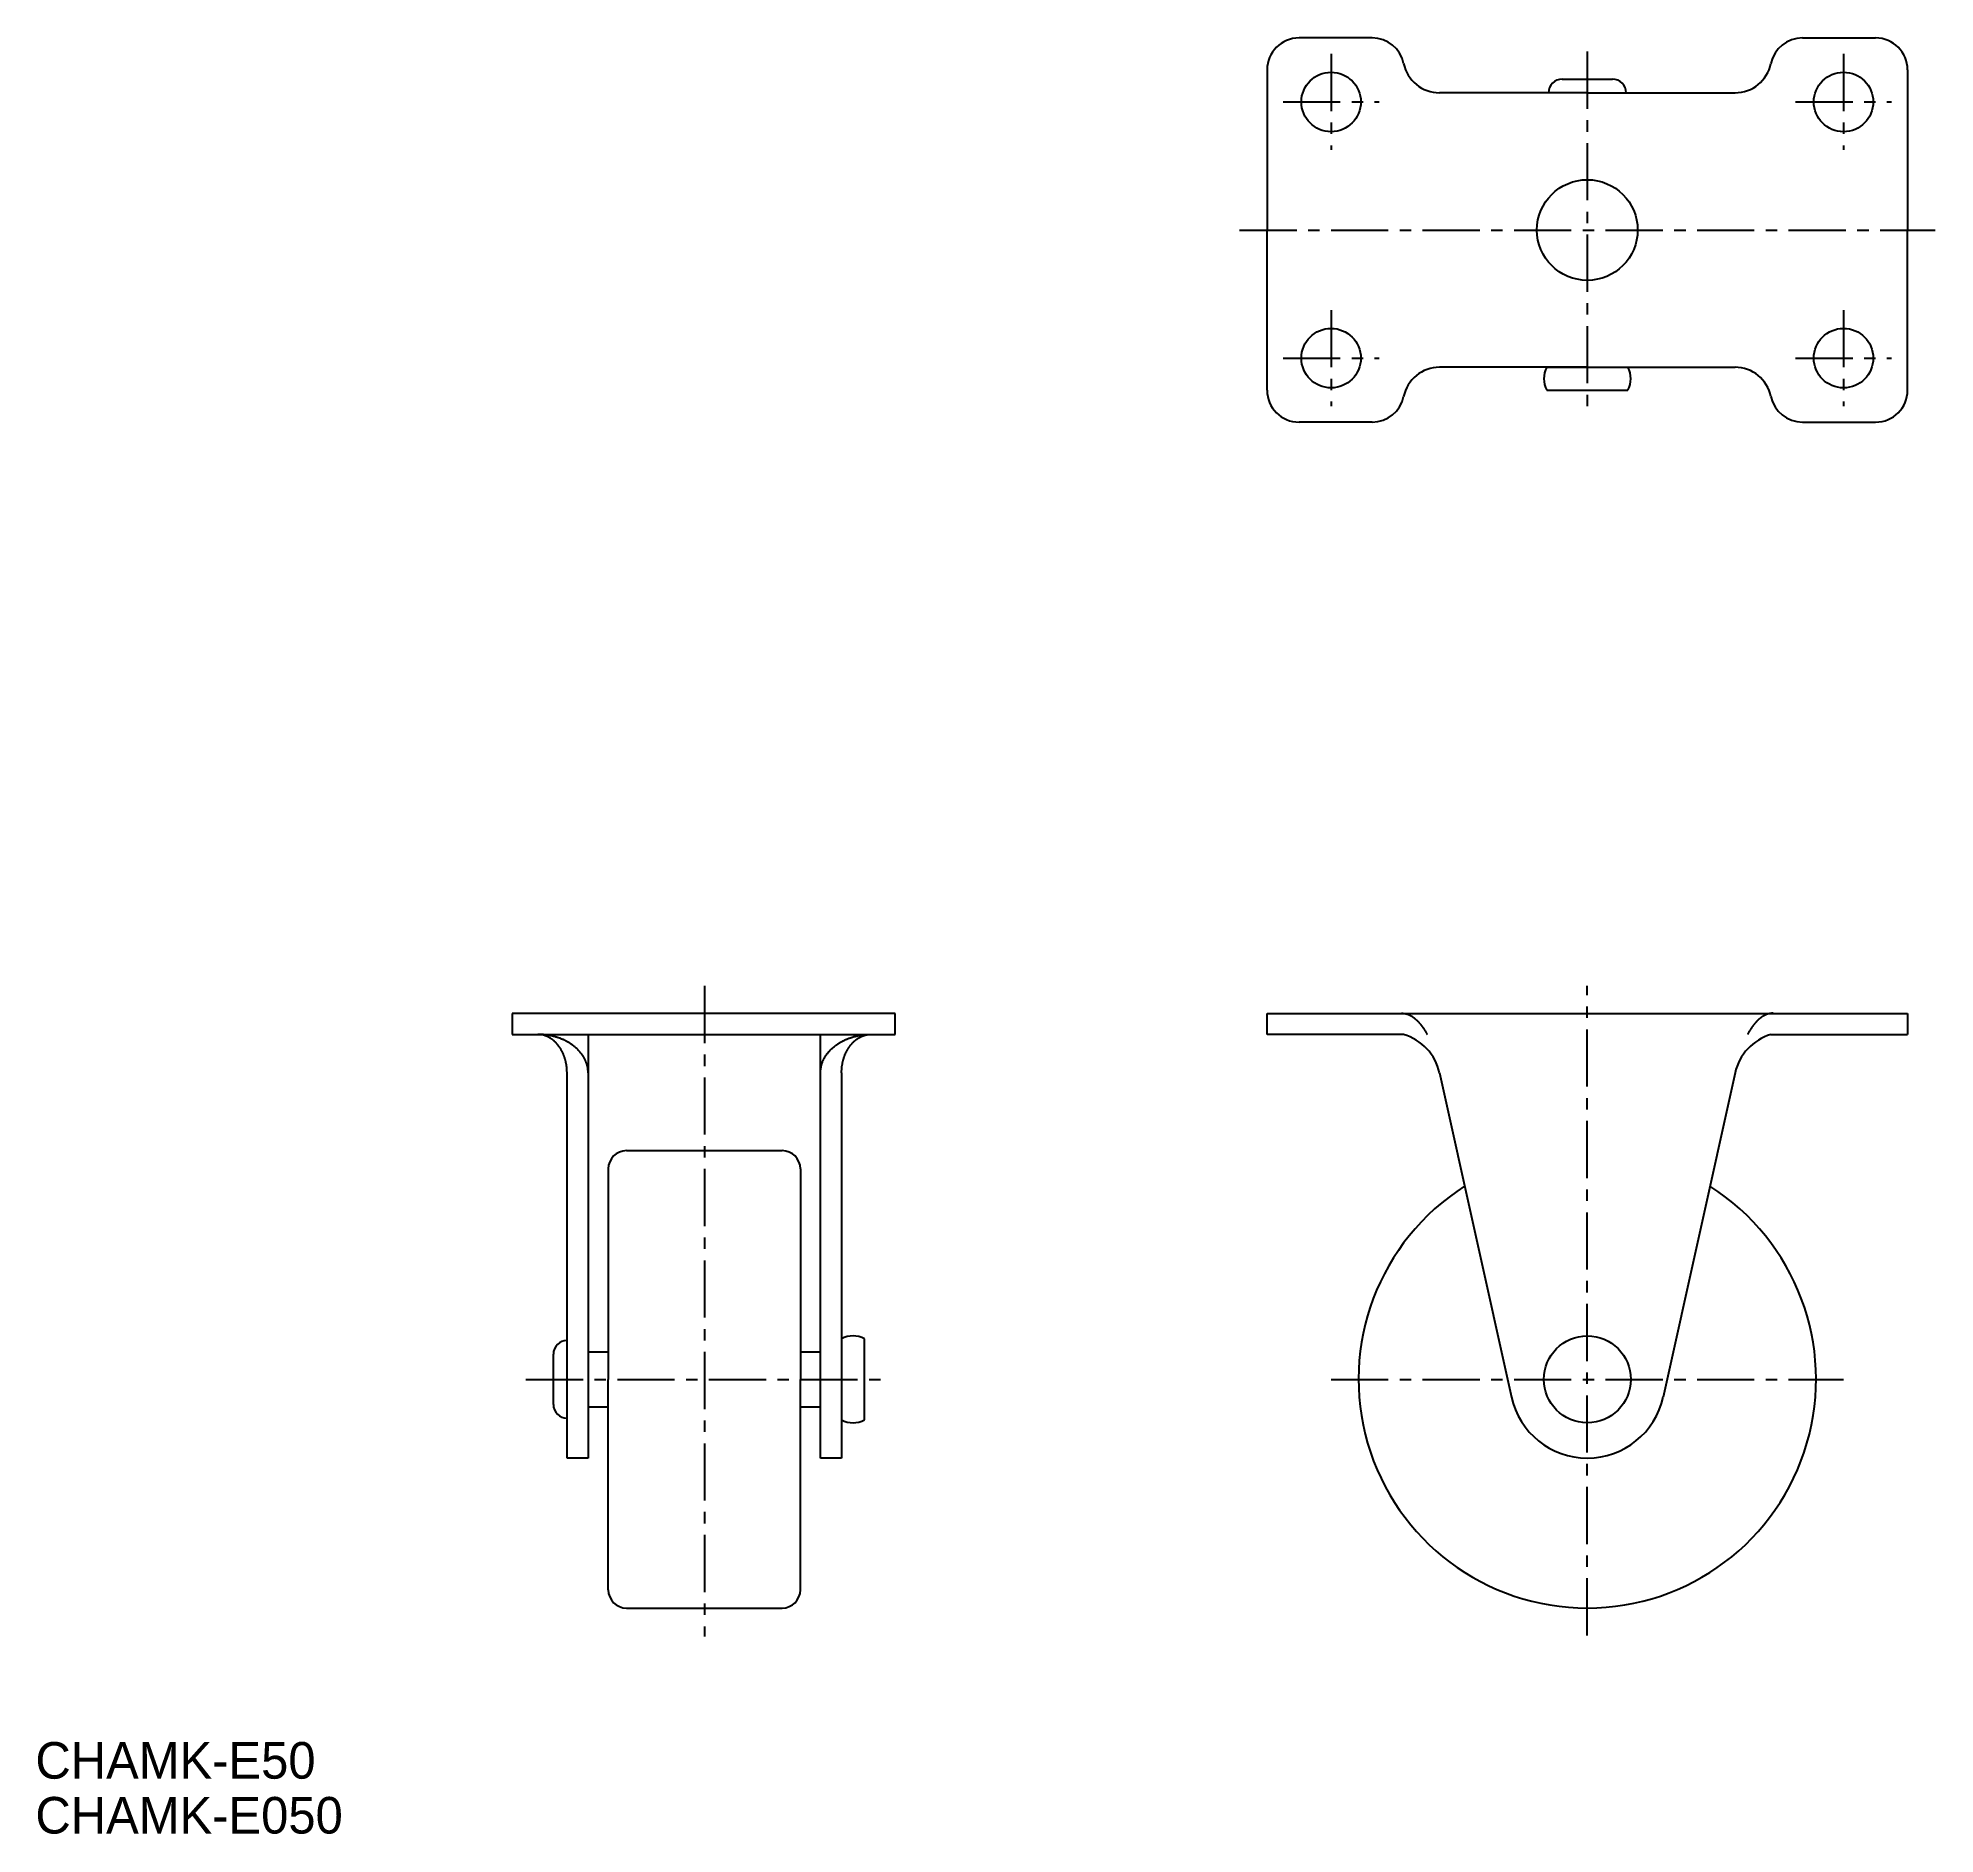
# Model space of a CAD drawing. Extents: x -320 to -113, y 19 to 216.
import ezdxf

# ---------------------------------------------------------------- set-up
doc = ezdxf.new("R2010")
doc.units = 0
doc.header["$LTSCALE"] = 5
doc.linetypes.add('CENTER', pattern=[2, 1.25, -0.25, 0.25, -0.25])
doc.layers.get('0').update_dxf_attribs({"linetype": 'CONTINUOUS'})
doc.layers.get('DEFPOINTS').update_dxf_attribs({"linetype": 'CONTINUOUS'})
doc.layers.add('CENTER', color=1, linetype='CENTER')

msp = doc.modelspace()

# ---------------------------------------------------------------- linework, layer by layer
at = {"color": 7, "linetype": 'CONTINUOUS'}
for p, q in [((-174.6, 215.51), (-182.6, 215.51)), ((-127.6, 215.51), (-119.6, 215.51)), ((-186.1, 212.01), (-186.1, 194.51)), ((-116.1, 212.01), (-116.1, 194.51)), ((-151.1, 209.51), (-167.25, 209.51)), ((-153.85, 211.01), (-148.35, 211.01)), ((-151.1, 209.51), (-134.95, 209.51)), ((-186.1, 177.01), (-186.1, 194.51)), ((-116.1, 177.01), (-116.1, 194.51)), ((-151.1, 179.51), (-167.25, 179.51)), ((-155.65, 179.51), (-146.55, 179.51)), ((-151.1, 179.51), (-134.95, 179.51)), ((-155.51, 177.01), (-146.68, 177.01)), ((-174.6, 173.51), (-182.6, 173.51)), ((-127.6, 173.51), (-119.6, 173.51)), ((-226.75, 108.88), (-268.59, 108.88)), ((-268.59, 108.88), (-268.59, 106.58)), ((-226.75, 106.58), (-226.75, 108.88)), ((-186.1, 108.88), (-116.1, 108.88)), ((-186.1, 106.58), (-186.1, 108.88)), ((-116.1, 108.88), (-116.1, 106.58)), ((-268.59, 106.58), (-226.75, 106.58)), ((-268.59, 106.58), (-264.59, 106.58)), ((-260.29, 106.58), (-260.29, 60.28)), ((-234.89, 60.28), (-234.89, 106.58)), ((-230.59, 106.58), (-226.75, 106.58)), ((-171.17, 106.58), (-186.1, 106.58)), ((-131.03, 106.58), (-116.1, 106.58)), ((-262.59, 60.28), (-262.59, 102.38)), ((-232.59, 102.38), (-232.59, 60.28)), ((-167.25, 102.38), (-159.4, 66.94)), ((-134.95, 102.38), (-142.8, 66.94)), ((-256.09, 93.88), (-239.09, 93.88)), ((-258.09, 91.88), (-258.09, 68.88)), ((-237.09, 91.88), (-237.09, 68.88)), ((-230.09, 64.47), (-230.09, 73.3)), ((-264.09, 66.13), (-264.09, 71.63)), ((-260.29, 71.88), (-258.09, 71.88)), ((-237.09, 71.88), (-234.89, 71.88)), ((-230.09, 65.63), (-230.09, 72.13)), ((-258.09, 45.88), (-258.09, 68.88)), ((-237.09, 45.88), (-237.09, 68.88)), ((-260.29, 65.88), (-258.09, 65.88)), ((-237.09, 65.88), (-234.89, 65.88)), ((-260.29, 60.28), (-262.59, 60.28)), ((-232.59, 60.28), (-234.89, 60.28)), ((-256.09, 43.88), (-239.09, 43.88))]:
    msp.add_line(p, q, dxfattribs=at)
for points in [[(-171.43, 108.88, 0), (-171.4, 108.88, 0), (-171.38, 108.88, 0), (-171.36, 108.89, 0), (-171.34, 108.89, 0), (-171.32, 108.89, 0), (-171.29, 108.89, 0), (-171.27, 108.89, 0), (-171.25, 108.89, 0), (-171.23, 108.89, 0), (-171.2, 108.88, 0), (-171.18, 108.88, 0), (-171.16, 108.88, 0), (-171.14, 108.88, 0), (-171.11, 108.88, 0), (-171.09, 108.87, 0), (-171.07, 108.87, 0), (-171.05, 108.87, 0), (-171.02, 108.86, 0), (-171, 108.86, 0), (-170.98, 108.85, 0), (-170.96, 108.85, 0), (-170.93, 108.84, 0), (-170.91, 108.84, 0), (-170.89, 108.83, 0), (-170.87, 108.83, 0), (-170.84, 108.82, 0), (-170.82, 108.81, 0), (-170.8, 108.81, 0), (-170.77, 108.8, 0), (-170.75, 108.79, 0), (-170.73, 108.78, 0), (-170.71, 108.78, 0), (-170.68, 108.77, 0), (-170.66, 108.76, 0), (-170.64, 108.75, 0), (-170.61, 108.74, 0), (-170.59, 108.73, 0), (-170.57, 108.72, 0), (-170.54, 108.71, 0), (-170.52, 108.7, 0), (-170.5, 108.69, 0), (-170.47, 108.67, 0), (-170.45, 108.66, 0), (-170.43, 108.65, 0), (-170.41, 108.64, 0), (-170.38, 108.62, 0), (-170.36, 108.61, 0), (-170.34, 108.6, 0), (-170.31, 108.58, 0), (-170.29, 108.57, 0), (-170.27, 108.56, 0), (-170.25, 108.54, 0), (-170.22, 108.53, 0), (-170.2, 108.51, 0), (-170.18, 108.49, 0), (-170.15, 108.48, 0), (-170.13, 108.46, 0), (-170.11, 108.44, 0), (-170.09, 108.43, 0), (-170.06, 108.41, 0), (-170.04, 108.39, 0), (-170.02, 108.38, 0), (-169.99, 108.36, 0), (-169.97, 108.34, 0), (-169.95, 108.32, 0), (-169.93, 108.3, 0), (-169.9, 108.28, 0), (-169.88, 108.26, 0), (-169.86, 108.24, 0), (-169.83, 108.22, 0), (-169.81, 108.2, 0), (-169.79, 108.18, 0), (-169.77, 108.16, 0), (-169.74, 108.14, 0), (-169.72, 108.12, 0), (-169.7, 108.09, 0), (-169.68, 108.07, 0), (-169.65, 108.05, 0), (-169.63, 108.03, 0), (-169.61, 108, 0), (-169.59, 107.98, 0), (-169.56, 107.96, 0), (-169.54, 107.93, 0), (-169.52, 107.91, 0), (-169.5, 107.89, 0), (-169.48, 107.86, 0), (-169.45, 107.83, 0), (-169.43, 107.81, 0), (-169.41, 107.78, 0), (-169.39, 107.76, 0), (-169.37, 107.73, 0), (-169.34, 107.7, 0), (-169.32, 107.68, 0), (-169.3, 107.65, 0), (-169.28, 107.62, 0), (-169.26, 107.6, 0), (-169.24, 107.57, 0), (-169.22, 107.54, 0), (-169.19, 107.51, 0), (-169.17, 107.48, 0), (-169.15, 107.45, 0), (-169.13, 107.43, 0), (-169.11, 107.4, 0), (-169.09, 107.37, 0), (-169.07, 107.34, 0), (-169.04, 107.31, 0), (-169.03, 107.28, 0), (-169, 107.25, 0), (-168.98, 107.21, 0), (-168.96, 107.18, 0), (-168.94, 107.15, 0), (-168.92, 107.12, 0), (-168.9, 107.09, 0), (-168.88, 107.06, 0), (-168.86, 107.02, 0), (-168.84, 106.99, 0), (-168.82, 106.96, 0), (-168.8, 106.92, 0), (-168.78, 106.89, 0), (-168.76, 106.86, 0), (-168.74, 106.82, 0), (-168.72, 106.79, 0), (-168.7, 106.76, 0), (-168.68, 106.72, 0), (-168.66, 106.69, 0), (-168.64, 106.65, 0), (-168.62, 106.62, 0), (-168.6, 106.58, 0)], [(-130.77, 108.88, 0), (-130.79, 108.88, 0), (-130.81, 108.88, 0), (-130.84, 108.89, 0), (-130.86, 108.89, 0), (-130.88, 108.89, 0), (-130.9, 108.89, 0), (-130.92, 108.89, 0), (-130.95, 108.89, 0), (-130.97, 108.89, 0), (-130.99, 108.88, 0), (-131.01, 108.88, 0), (-131.04, 108.88, 0), (-131.06, 108.88, 0), (-131.08, 108.88, 0), (-131.1, 108.87, 0), (-131.13, 108.87, 0), (-131.15, 108.87, 0), (-131.17, 108.86, 0), (-131.19, 108.86, 0), (-131.22, 108.85, 0), (-131.24, 108.85, 0), (-131.26, 108.84, 0), (-131.28, 108.84, 0), (-131.31, 108.83, 0), (-131.33, 108.83, 0), (-131.35, 108.82, 0), (-131.38, 108.81, 0), (-131.4, 108.81, 0), (-131.42, 108.8, 0), (-131.44, 108.79, 0), (-131.47, 108.78, 0), (-131.49, 108.78, 0), (-131.51, 108.77, 0), (-131.54, 108.76, 0), (-131.56, 108.75, 0), (-131.58, 108.74, 0), (-131.6, 108.73, 0), (-131.63, 108.72, 0), (-131.65, 108.71, 0), (-131.67, 108.7, 0), (-131.7, 108.69, 0), (-131.72, 108.67, 0), (-131.74, 108.66, 0), (-131.77, 108.65, 0), (-131.79, 108.64, 0), (-131.81, 108.62, 0), (-131.84, 108.61, 0), (-131.86, 108.6, 0), (-131.88, 108.58, 0), (-131.9, 108.57, 0), (-131.93, 108.56, 0), (-131.95, 108.54, 0), (-131.97, 108.53, 0), (-132, 108.51, 0), (-132.02, 108.49, 0), (-132.04, 108.48, 0), (-132.06, 108.46, 0), (-132.09, 108.44, 0), (-132.11, 108.43, 0), (-132.13, 108.41, 0), (-132.16, 108.39, 0), (-132.18, 108.38, 0), (-132.2, 108.36, 0), (-132.22, 108.34, 0), (-132.25, 108.32, 0), (-132.27, 108.3, 0), (-132.29, 108.28, 0), (-132.31, 108.26, 0), (-132.34, 108.24, 0), (-132.36, 108.22, 0), (-132.38, 108.2, 0), (-132.41, 108.18, 0), (-132.43, 108.16, 0), (-132.45, 108.14, 0), (-132.47, 108.12, 0), (-132.5, 108.09, 0), (-132.52, 108.07, 0), (-132.54, 108.05, 0), (-132.56, 108.03, 0), (-132.59, 108, 0), (-132.61, 107.98, 0), (-132.63, 107.96, 0), (-132.65, 107.93, 0), (-132.67, 107.91, 0), (-132.7, 107.89, 0), (-132.72, 107.86, 0), (-132.74, 107.83, 0), (-132.76, 107.81, 0), (-132.78, 107.78, 0), (-132.81, 107.76, 0), (-132.83, 107.73, 0), (-132.85, 107.7, 0), (-132.87, 107.68, 0), (-132.89, 107.65, 0), (-132.91, 107.62, 0), (-132.94, 107.6, 0), (-132.96, 107.57, 0), (-132.98, 107.54, 0), (-133, 107.51, 0), (-133.02, 107.48, 0), (-133.04, 107.45, 0), (-133.06, 107.43, 0), (-133.09, 107.4, 0), (-133.11, 107.37, 0), (-133.13, 107.34, 0), (-133.15, 107.31, 0), (-133.17, 107.28, 0), (-133.19, 107.25, 0), (-133.21, 107.21, 0), (-133.23, 107.18, 0), (-133.25, 107.15, 0), (-133.27, 107.12, 0), (-133.29, 107.09, 0), (-133.31, 107.06, 0), (-133.34, 107.02, 0), (-133.36, 106.99, 0), (-133.38, 106.96, 0), (-133.4, 106.92, 0), (-133.42, 106.89, 0), (-133.44, 106.86, 0), (-133.46, 106.82, 0), (-133.48, 106.79, 0), (-133.5, 106.76, 0), (-133.52, 106.72, 0), (-133.53, 106.69, 0), (-133.56, 106.65, 0), (-133.57, 106.62, 0), (-133.59, 106.58, 0)], [(-262.59, 102.38, 0), (-262.59, 102.43, 0), (-262.59, 102.48, 0), (-262.6, 102.54, 0), (-262.6, 102.59, 0), (-262.6, 102.64, 0), (-262.6, 102.69, 0), (-262.61, 102.74, 0), (-262.61, 102.79, 0), (-262.61, 102.84, 0), (-262.62, 102.89, 0), (-262.62, 102.95, 0), (-262.63, 103, 0), (-262.63, 103.05, 0), (-262.64, 103.1, 0), (-262.65, 103.15, 0), (-262.65, 103.2, 0), (-262.66, 103.25, 0), (-262.67, 103.3, 0), (-262.68, 103.35, 0), (-262.69, 103.4, 0), (-262.7, 103.45, 0), (-262.71, 103.5, 0), (-262.72, 103.55, 0), (-262.73, 103.6, 0), (-262.74, 103.65, 0), (-262.75, 103.7, 0), (-262.77, 103.75, 0), (-262.78, 103.8, 0), (-262.79, 103.84, 0), (-262.81, 103.89, 0), (-262.82, 103.94, 0), (-262.84, 103.99, 0), (-262.85, 104.04, 0), (-262.87, 104.08, 0), (-262.88, 104.13, 0), (-262.9, 104.18, 0), (-262.92, 104.22, 0), (-262.93, 104.27, 0), (-262.95, 104.31, 0), (-262.97, 104.36, 0), (-262.99, 104.41, 0), (-263.01, 104.45, 0), (-263.03, 104.5, 0), (-263.05, 104.54, 0), (-263.07, 104.58, 0), (-263.09, 104.63, 0), (-263.11, 104.67, 0), (-263.13, 104.72, 0), (-263.15, 104.76, 0), (-263.18, 104.8, 0), (-263.2, 104.84, 0), (-263.22, 104.88, 0), (-263.25, 104.92, 0), (-263.27, 104.97, 0), (-263.29, 105.01, 0), (-263.32, 105.05, 0), (-263.34, 105.08, 0), (-263.37, 105.12, 0), (-263.39, 105.16, 0), (-263.42, 105.2, 0), (-263.45, 105.24, 0), (-263.48, 105.28, 0), (-263.5, 105.31, 0), (-263.53, 105.35, 0), (-263.56, 105.39, 0), (-263.59, 105.42, 0), (-263.62, 105.46, 0), (-263.64, 105.49, 0), (-263.67, 105.53, 0), (-263.7, 105.56, 0), (-263.73, 105.59, 0), (-263.76, 105.63, 0), (-263.79, 105.66, 0), (-263.82, 105.69, 0), (-263.86, 105.72, 0), (-263.89, 105.75, 0), (-263.92, 105.78, 0), (-263.95, 105.81, 0), (-263.98, 105.84, 0), (-264.01, 105.87, 0), (-264.05, 105.9, 0), (-264.08, 105.93, 0), (-264.11, 105.96, 0), (-264.15, 105.98, 0), (-264.18, 106.01, 0), (-264.21, 106.03, 0), (-264.25, 106.06, 0), (-264.28, 106.08, 0), (-264.32, 106.11, 0), (-264.35, 106.13, 0), (-264.39, 106.16, 0), (-264.43, 106.18, 0), (-264.46, 106.2, 0), (-264.5, 106.22, 0), (-264.53, 106.24, 0), (-264.57, 106.26, 0), (-264.61, 106.28, 0), (-264.64, 106.3, 0), (-264.68, 106.32, 0), (-264.71, 106.34, 0), (-264.75, 106.35, 0), (-264.79, 106.37, 0), (-264.83, 106.39, 0), (-264.86, 106.4, 0), (-264.9, 106.42, 0), (-264.94, 106.43, 0), (-264.98, 106.44, 0), (-265.01, 106.45, 0), (-265.05, 106.47, 0), (-265.09, 106.48, 0), (-265.13, 106.49, 0), (-265.17, 106.5, 0), (-265.21, 106.51, 0), (-265.25, 106.52, 0), (-265.28, 106.53, 0), (-265.32, 106.54, 0), (-265.36, 106.54, 0), (-265.4, 106.55, 0), (-265.44, 106.56, 0), (-265.48, 106.56, 0), (-265.52, 106.57, 0), (-265.56, 106.57, 0), (-265.6, 106.57, 0), (-265.64, 106.58, 0), (-265.68, 106.58, 0), (-265.71, 106.58, 0), (-265.75, 106.58, 0), (-265.79, 106.58, 0)], [(-260.29, 102.38, 0), (-260.29, 102.43, 0), (-260.29, 102.48, 0), (-260.3, 102.54, 0), (-260.3, 102.59, 0), (-260.3, 102.64, 0), (-260.31, 102.69, 0), (-260.31, 102.74, 0), (-260.32, 102.79, 0), (-260.33, 102.84, 0), (-260.33, 102.89, 0), (-260.34, 102.95, 0), (-260.35, 103, 0), (-260.36, 103.05, 0), (-260.37, 103.1, 0), (-260.39, 103.15, 0), (-260.4, 103.2, 0), (-260.41, 103.25, 0), (-260.43, 103.3, 0), (-260.44, 103.35, 0), (-260.46, 103.4, 0), (-260.47, 103.45, 0), (-260.49, 103.5, 0), (-260.51, 103.55, 0), (-260.53, 103.6, 0), (-260.55, 103.65, 0), (-260.57, 103.7, 0), (-260.59, 103.75, 0), (-260.61, 103.8, 0), (-260.64, 103.84, 0), (-260.66, 103.89, 0), (-260.69, 103.94, 0), (-260.71, 103.99, 0), (-260.74, 104.04, 0), (-260.76, 104.08, 0), (-260.79, 104.13, 0), (-260.82, 104.18, 0), (-260.85, 104.22, 0), (-260.88, 104.27, 0), (-260.91, 104.31, 0), (-260.94, 104.36, 0), (-260.97, 104.41, 0), (-261.01, 104.45, 0), (-261.04, 104.5, 0), (-261.07, 104.54, 0), (-261.11, 104.58, 0), (-261.15, 104.63, 0), (-261.18, 104.67, 0), (-261.22, 104.72, 0), (-261.26, 104.76, 0), (-261.3, 104.8, 0), (-261.33, 104.84, 0), (-261.38, 104.88, 0), (-261.42, 104.92, 0), (-261.46, 104.97, 0), (-261.5, 105.01, 0), (-261.54, 105.05, 0), (-261.58, 105.08, 0), (-261.63, 105.12, 0), (-261.67, 105.16, 0), (-261.72, 105.2, 0), (-261.76, 105.24, 0), (-261.81, 105.28, 0), (-261.86, 105.31, 0), (-261.9, 105.35, 0), (-261.95, 105.39, 0), (-262, 105.42, 0), (-262.05, 105.46, 0), (-262.1, 105.49, 0), (-262.15, 105.53, 0), (-262.2, 105.56, 0), (-262.25, 105.59, 0), (-262.3, 105.63, 0), (-262.36, 105.66, 0), (-262.41, 105.69, 0), (-262.46, 105.72, 0), (-262.52, 105.75, 0), (-262.57, 105.78, 0), (-262.63, 105.81, 0), (-262.68, 105.84, 0), (-262.74, 105.87, 0), (-262.79, 105.9, 0), (-262.85, 105.93, 0), (-262.91, 105.96, 0), (-262.96, 105.98, 0), (-263.02, 106.01, 0), (-263.08, 106.03, 0), (-263.14, 106.06, 0), (-263.2, 106.08, 0), (-263.26, 106.11, 0), (-263.32, 106.13, 0), (-263.38, 106.16, 0), (-263.44, 106.18, 0), (-263.5, 106.2, 0), (-263.56, 106.22, 0), (-263.63, 106.24, 0), (-263.69, 106.26, 0), (-263.75, 106.28, 0), (-263.81, 106.3, 0), (-263.88, 106.32, 0), (-263.94, 106.34, 0), (-264, 106.35, 0), (-264.07, 106.37, 0), (-264.13, 106.39, 0), (-264.2, 106.4, 0), (-264.26, 106.42, 0), (-264.33, 106.43, 0), (-264.39, 106.44, 0), (-264.46, 106.45, 0), (-264.52, 106.47, 0), (-264.59, 106.48, 0), (-264.65, 106.49, 0), (-264.72, 106.5, 0), (-264.79, 106.51, 0), (-264.85, 106.52, 0), (-264.92, 106.53, 0), (-264.99, 106.54, 0), (-265.05, 106.54, 0), (-265.12, 106.55, 0), (-265.19, 106.56, 0), (-265.25, 106.56, 0), (-265.32, 106.57, 0), (-265.39, 106.57, 0), (-265.45, 106.57, 0), (-265.52, 106.58, 0), (-265.59, 106.58, 0), (-265.66, 106.58, 0), (-265.73, 106.58, 0), (-265.79, 106.58, 0)], [(-234.89, 102.38, 0), (-234.89, 102.43, 0), (-234.89, 102.48, 0), (-234.89, 102.54, 0), (-234.89, 102.59, 0), (-234.88, 102.64, 0), (-234.88, 102.69, 0), (-234.87, 102.74, 0), (-234.87, 102.79, 0), (-234.86, 102.84, 0), (-234.85, 102.89, 0), (-234.84, 102.95, 0), (-234.83, 103, 0), (-234.82, 103.05, 0), (-234.81, 103.1, 0), (-234.8, 103.15, 0), (-234.79, 103.2, 0), (-234.77, 103.25, 0), (-234.76, 103.3, 0), (-234.74, 103.35, 0), (-234.73, 103.4, 0), (-234.71, 103.45, 0), (-234.69, 103.5, 0), (-234.68, 103.55, 0), (-234.66, 103.6, 0), (-234.64, 103.65, 0), (-234.62, 103.7, 0), (-234.59, 103.75, 0), (-234.57, 103.8, 0), (-234.55, 103.84, 0), (-234.52, 103.89, 0), (-234.5, 103.94, 0), (-234.47, 103.99, 0), (-234.45, 104.04, 0), (-234.42, 104.08, 0), (-234.39, 104.13, 0), (-234.37, 104.18, 0), (-234.34, 104.22, 0), (-234.31, 104.27, 0), (-234.28, 104.31, 0), (-234.24, 104.36, 0), (-234.21, 104.41, 0), (-234.18, 104.45, 0), (-234.15, 104.5, 0), (-234.11, 104.54, 0), (-234.07, 104.58, 0), (-234.04, 104.63, 0), (-234, 104.67, 0), (-233.97, 104.72, 0), (-233.93, 104.76, 0), (-233.89, 104.8, 0), (-233.85, 104.84, 0), (-233.81, 104.88, 0), (-233.77, 104.92, 0), (-233.73, 104.97, 0), (-233.69, 105.01, 0), (-233.64, 105.05, 0), (-233.6, 105.08, 0), (-233.56, 105.12, 0), (-233.51, 105.16, 0), (-233.47, 105.2, 0), (-233.42, 105.24, 0), (-233.38, 105.28, 0), (-233.33, 105.31, 0), (-233.28, 105.35, 0), (-233.23, 105.39, 0), (-233.19, 105.42, 0), (-233.14, 105.46, 0), (-233.09, 105.49, 0), (-233.04, 105.53, 0), (-232.99, 105.56, 0), (-232.93, 105.59, 0), (-232.88, 105.63, 0), (-232.83, 105.66, 0), (-232.78, 105.69, 0), (-232.72, 105.72, 0), (-232.67, 105.75, 0), (-232.62, 105.78, 0), (-232.56, 105.81, 0), (-232.5, 105.84, 0), (-232.45, 105.87, 0), (-232.39, 105.9, 0), (-232.34, 105.93, 0), (-232.28, 105.96, 0), (-232.22, 105.98, 0), (-232.16, 106.01, 0), (-232.1, 106.03, 0), (-232.04, 106.06, 0), (-231.99, 106.08, 0), (-231.93, 106.11, 0), (-231.87, 106.13, 0), (-231.81, 106.16, 0), (-231.74, 106.18, 0), (-231.68, 106.2, 0), (-231.62, 106.22, 0), (-231.56, 106.24, 0), (-231.5, 106.26, 0), (-231.44, 106.28, 0), (-231.37, 106.3, 0), (-231.31, 106.32, 0), (-231.25, 106.34, 0), (-231.18, 106.35, 0), (-231.12, 106.37, 0), (-231.05, 106.39, 0), (-230.99, 106.4, 0), (-230.93, 106.42, 0), (-230.86, 106.43, 0), (-230.79, 106.44, 0), (-230.73, 106.45, 0), (-230.66, 106.47, 0), (-230.6, 106.48, 0), (-230.53, 106.49, 0), (-230.47, 106.5, 0), (-230.4, 106.51, 0), (-230.33, 106.52, 0), (-230.27, 106.53, 0), (-230.2, 106.54, 0), (-230.13, 106.54, 0), (-230.07, 106.55, 0), (-230, 106.56, 0), (-229.93, 106.56, 0), (-229.87, 106.57, 0), (-229.8, 106.57, 0), (-229.73, 106.57, 0), (-229.66, 106.58, 0), (-229.59, 106.58, 0), (-229.53, 106.58, 0), (-229.46, 106.58, 0), (-229.39, 106.58, 0)], [(-232.59, 102.38, 0), (-232.59, 102.43, 0), (-232.59, 102.48, 0), (-232.59, 102.54, 0), (-232.59, 102.59, 0), (-232.59, 102.64, 0), (-232.58, 102.69, 0), (-232.58, 102.74, 0), (-232.58, 102.79, 0), (-232.57, 102.84, 0), (-232.57, 102.89, 0), (-232.56, 102.95, 0), (-232.56, 103, 0), (-232.55, 103.05, 0), (-232.55, 103.1, 0), (-232.54, 103.15, 0), (-232.53, 103.2, 0), (-232.52, 103.25, 0), (-232.51, 103.3, 0), (-232.51, 103.35, 0), (-232.5, 103.4, 0), (-232.49, 103.45, 0), (-232.48, 103.5, 0), (-232.47, 103.55, 0), (-232.46, 103.6, 0), (-232.44, 103.65, 0), (-232.43, 103.7, 0), (-232.42, 103.75, 0), (-232.41, 103.8, 0), (-232.39, 103.84, 0), (-232.38, 103.89, 0), (-232.36, 103.94, 0), (-232.35, 103.99, 0), (-232.33, 104.04, 0), (-232.32, 104.08, 0), (-232.3, 104.13, 0), (-232.28, 104.18, 0), (-232.27, 104.22, 0), (-232.25, 104.27, 0), (-232.23, 104.31, 0), (-232.22, 104.36, 0), (-232.2, 104.41, 0), (-232.18, 104.45, 0), (-232.16, 104.5, 0), (-232.14, 104.54, 0), (-232.12, 104.58, 0), (-232.1, 104.63, 0), (-232.07, 104.67, 0), (-232.05, 104.72, 0), (-232.03, 104.76, 0), (-232.01, 104.8, 0), (-231.99, 104.84, 0), (-231.96, 104.88, 0), (-231.94, 104.92, 0), (-231.91, 104.97, 0), (-231.89, 105.01, 0), (-231.87, 105.05, 0), (-231.84, 105.08, 0), (-231.82, 105.12, 0), (-231.79, 105.16, 0), (-231.76, 105.2, 0), (-231.74, 105.24, 0), (-231.71, 105.28, 0), (-231.68, 105.31, 0), (-231.66, 105.35, 0), (-231.63, 105.39, 0), (-231.6, 105.42, 0), (-231.57, 105.46, 0), (-231.54, 105.49, 0), (-231.51, 105.53, 0), (-231.48, 105.56, 0), (-231.45, 105.59, 0), (-231.42, 105.63, 0), (-231.39, 105.66, 0), (-231.36, 105.69, 0), (-231.33, 105.72, 0), (-231.3, 105.75, 0), (-231.27, 105.78, 0), (-231.24, 105.81, 0), (-231.2, 105.84, 0), (-231.17, 105.87, 0), (-231.14, 105.9, 0), (-231.1, 105.93, 0), (-231.07, 105.96, 0), (-231.04, 105.98, 0), (-231, 106.01, 0), (-230.97, 106.03, 0), (-230.94, 106.06, 0), (-230.9, 106.08, 0), (-230.87, 106.11, 0), (-230.83, 106.13, 0), (-230.8, 106.16, 0), (-230.76, 106.18, 0), (-230.72, 106.2, 0), (-230.69, 106.22, 0), (-230.65, 106.24, 0), (-230.62, 106.26, 0), (-230.58, 106.28, 0), (-230.54, 106.3, 0), (-230.51, 106.32, 0), (-230.47, 106.34, 0), (-230.43, 106.35, 0), (-230.4, 106.37, 0), (-230.36, 106.39, 0), (-230.32, 106.4, 0), (-230.28, 106.42, 0), (-230.25, 106.43, 0), (-230.21, 106.44, 0), (-230.17, 106.45, 0), (-230.13, 106.47, 0), (-230.09, 106.48, 0), (-230.06, 106.49, 0), (-230.02, 106.5, 0), (-229.98, 106.51, 0), (-229.94, 106.52, 0), (-229.9, 106.53, 0), (-229.86, 106.54, 0), (-229.82, 106.54, 0), (-229.78, 106.55, 0), (-229.75, 106.56, 0), (-229.71, 106.56, 0), (-229.67, 106.57, 0), (-229.63, 106.57, 0), (-229.59, 106.57, 0), (-229.55, 106.58, 0), (-229.51, 106.58, 0), (-229.47, 106.58, 0), (-229.43, 106.58, 0), (-229.39, 106.58, 0)]]:
    msp.add_polyline3d(points, dxfattribs=at)
for centre, radius in [((-179.1, 208.51), 3.25), ((-123.1, 208.51), 3.25), ((-151.1, 194.51), 5.5), ((-179.1, 180.51), 3.25), ((-123.1, 180.51), 3.25), ((-151.1, 68.88), 4.75)]:
    msp.add_circle(centre, radius, dxfattribs=at)
for centre, radius, start, end in [((-182.6, 212.01), 3.5, 90, 180), ((-174.6, 212.01), 3.5, 11.537, 90), ((-127.6, 212.01), 3.5, 90, 168.463), ((-119.6, 212.01), 3.5, 0, 90), ((-167.25, 213.51), 4, 191.537, 270), ((-134.95, 213.51), 4, 270, 348.463), ((-153.85, 209.51), 1.5, 90, 180), ((-148.35, 209.51), 1.5, 0, 90), ((-167.25, 175.51), 4, 90, 168.463), ((-153.35, 178.26), 2.5, 150, 210), ((-148.85, 178.26), 2.5, 330, 30), ((-134.95, 175.51), 4, 11.537, 90), ((-182.6, 177.01), 3.5, 180, 270), ((-174.6, 177.01), 3.5, 270, 348.463), ((-127.6, 177.01), 3.5, 191.537, 270), ((-119.6, 177.01), 3.5, 270, 0), ((-172.77, 101.16), 5.65, 12.49, 73.57), ((-129.43, 101.16), 5.65, 106.43, 167.51), ((-256.09, 91.88), 2, 90, 180), ((-239.09, 91.88), 2, 0, 90), ((-151.1, 68.88), 25, 122.4214, 57.5786), ((-262.59, 71.63), 1.5, 90, 180), ((-231.34, 71.13), 2.5, 60, 120), ((-151.1, 68.78), 8.5, 192.4918, 347.5082), ((-262.59, 66.13), 1.5, 180, 270), ((-231.34, 66.63), 2.5, 240, 300), ((-256.09, 45.88), 2, 180, 270), ((-239.09, 45.88), 2, 270, 360)]:
    msp.add_arc(centre, radius, start, end, dxfattribs=at)
at = {"layer": 'CENTER', "color": 1, "linetype": 'CENTER'}
for p, q in [((-179.1, 213.76), (-179.1, 203.26)), ((-151.1, 214.01), (-151.1, 174.01)), ((-123.1, 213.76), (-123.1, 203.26)), ((-184.35, 208.51), (-173.85, 208.51)), ((-128.35, 208.51), (-117.85, 208.51)), ((-189.1, 194.51), (-113.1, 194.51)), ((-179.1, 185.76), (-179.1, 175.26)), ((-123.1, 185.76), (-123.1, 175.26)), ((-184.35, 180.51), (-173.85, 180.51)), ((-128.35, 180.51), (-117.85, 180.51)), ((-247.59, 111.88), (-247.59, 40.78)), ((-151.1, 40.88), (-151.1, 111.88)), ((-267.09, 68.88), (-227.09, 68.88)), ((-179.1, 68.88), (-123.1, 68.88))]:
    msp.add_line(p, q, dxfattribs=at)
at = {"layer": 'DEFPOINTS', "color": 0, "linetype": 'BYBLOCK'}
msp.add_point((-232.59, 73.3), dxfattribs=at)

# ---------------------------------------------------------------- texts
at = {"color": 7, "linetype": 'CONTINUOUS'}
for s, p in [('CHAMK-E50', (-320.69, 25.23)), ('CHAMK-E050', (-320.69, 19.23))]:
    msp.add_text(s, height=4, dxfattribs=at).set_placement(p)

doc.saveas('drawing.dxf')
